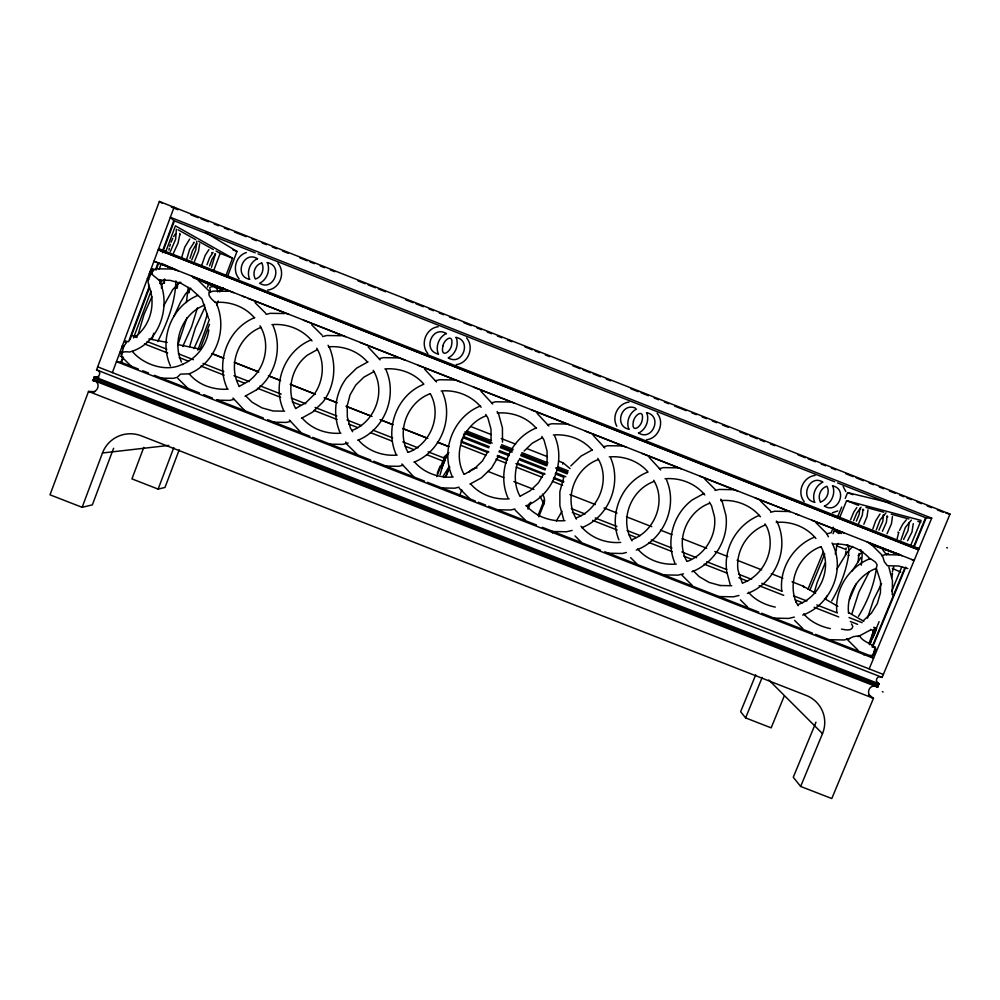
<?xml version="1.0" encoding="UTF-8"?>
<svg xmlns="http://www.w3.org/2000/svg" width="1000" height="1000" viewBox="0 0 1000 1000"><rect width="100%" height="100%" fill="white"/><g stroke="black" fill="none" stroke-linecap="round" stroke-linejoin="round"><path stroke-width="1.5" d="M189.425 289.738L189.425 288.65L189.213 292.712M177.45 285.125L177.45 284L177.275 288.238M726.5 569.163C724 546.438 738.2 523.837 759.287 515.388M199.65 243.837L198.525 251.3L194.55 261.262M781.737 590.75C779.3 568.025 793.575 545.513 814.65 537.087M152.05 270.95L152.438 274.725L158.988 280.175L170.025 280.338L181.25 283.463L191.375 289.337L201.912 299.012L208.625 318.5M164.5 280.15L164.513 278.962L164.375 283.4M836.862 612.275C834.438 589.375 849.062 566.888 870.3 558.525L875.612 562.263L877.125 564.862L876.3 568.3L880.588 581.625L880.45 592.8L877.325 603.538L871.425 613.088L863.175 620.812M848.575 613.088C846.275 594.025 858.275 575.225 876.075 568.425M170.3 251.663L175.613 239.262L176.375 229.25M892.275 594.825L892.45 580.8L888.875 567.175M173.463 253.175L178.062 243.113L179.8 234.475M179.825 233.438L179.8 234.963M859.025 553.5L858.088 561.812M131.637 366.6L121.6 356.712L122.088 352.038L120.638 351.475L120.388 352.375L121.85 352.95L120.75 353.338M127.325 341.362L123.775 346.287L121.825 353.75L120.2 353.113M175.863 280.912C175.413 302.262 167.262 322.7 157.738 341.525M874.925 648.075L873.725 652.987L871.012 656.862L871.712 657.163L874.975 651.938L875.638 648.363L874.925 648.075C871.587 643.037 863.1 642.188 859.862 636.3M870.263 655.088L870.212 656.112L869.513 655.812M892.35 572.013L893.763 567.1M188.275 287.35L186.337 302.562M215.475 253.812L211.462 267.362M846 551.163L845.438 554.875M804.125 587.5L803.612 586.337L792.038 581.788M892.35 574.425L892.425 573.488L891.787 577.587M440.05 474.675A60.05 59.725 42.9 0 0 441.587 469.288L444.05 458.062M161.412 288.05L162.1 283.738M876.388 568.413C874 585.425 867.362 601.663 858.5 616.312M874.075 653.138L873.725 652.987M861.312 565.175L862.2 554.8L861.125 550.05L862.113 552.3L859.963 550.062L860.938 550.975M901.012 539.913L905.4 527.375L911.375 520.1M168.962 250.062L169.288 248.25M897.15 538.65L898.688 532.562M181.675 257.5L184.762 247.15L189.737 239.013M835.275 553.95L836.025 549.888M186.838 258.675L189.638 249.35L194.188 242.325L193.562 242.5M552.525 532.938L552.775 531.875M463.812 434.462L463.512 435.238M190.012 258.363L192.475 250.812L195.9 244.688M138 334.825L144.113 314.188L151.9 296.788M201.762 265.163L205.2 255.375L208.95 249.587M152.238 339.075L153.737 333.237M208.812 329.988C206.8 345.213 196.525 358.537 182.338 364.4M876.263 529.938L880.075 519.963L886.012 512.812M872.862 528.837L875.675 520.875L880.025 513.975M851.438 623.925L852.862 626.375C851.838 632.15 843.988 629.275 841.488 629.163M152.35 271.812C150.338 275.038 146.312 281.8 148.938 284.575M178.1 344.25L186.925 317.762M197.438 307.875L191.588 326.812L182.787 346.425M189.638 346.562L195.4 327.825L204.925 307.288M518.375 460.688C514.087 472.038 513.987 485.337 519.925 496.1M867.5 618.188L873.625 599.663L881.587 583.65M207.362 314.188L202.425 329.688L193.962 348.625M563.587 478.05L559.85 491.662L559.875 505.812L563.65 519.525M851.825 613.962L858.85 592.15L869.163 571.95M838.288 543.362L836.575 545.788L836.363 550.075M825.925 598.95L826.737 596.1M846.125 547.938L846.062 549.538L836.587 545.775M814.35 592.225L817.113 582.65L825.075 563.237M209.488 292.525C206.737 294.9 213.275 300.938 215.475 302.4M169.762 246.287L170.362 244.25M207 264.713L209.675 257.613L213.012 252.587L211.637 252.712M209.513 265.95L212.15 258.913L215.487 253.988L214.688 254.2M874.725 627.663L870.85 638.475A57.425 17.613 -68.6 0 1 868.863 643.725M853.612 520.688L856.712 513.15L861.038 507.212M850.612 519.738L853.688 512.263L856.812 507.562M856.2 583.85L849.513 599.562M113.637 448.288A28.975 7.138 -67.5 0 0 112.212 451.875L92.362 504.862L82.137 507.312L50 494.825L88.525 391.438C96.988 395.438 102.675 382.438 93 380.2L94.388 378.713L94.3 376.75C99.5 378.963 102.275 371.012 96.55 369.875L159.35 201.45L950 514.1L882.138 677.4C877.175 674.3 873.75 681.963 879.15 683.85L877.75 685.2L877.763 687.212C869.125 682.188 864.4 695.525 873.462 698.3L831.8 798.55L800.65 786.45L793.263 777.25L814.562 725.713A28.562 8.475 -69.9 0 0 815.95 722.163M112.362 372.6L174.088 207.275L177.938 209.675L171.312 207.05M815.438 634.3L869.188 655.362L873.587 658.288L116.45 361.65L120.95 362.2L122.575 357.825M128.575 341.763L149.3 286.3M155.85 268.775L158.038 262.938L153.963 261.2L914.175 560.425L911.725 559.525M162.775 250.238L173.837 220.637L170.362 217.275L931.7 518.15L869.175 668.9M121.25 363.075L123.425 357.262M129.938 339.85L149.462 287.587M155.963 270.163L158.675 262.913M162.475 252.75L174.412 220.812M133.537 337.912L151.012 291.163M159.2 269.262L161.388 263.412L175.55 269.525M165.263 253.05L175.425 225.837L232.512 258.2L225.938 275.637M82.137 507.312L102.475 452.987A30.525 29.987 42.6 0 1 141.45 435.875L806.237 695.438A29.925 29.35 -24.7 0 1 822.5 733.637L800.65 786.45M143.787 447.362L131.938 478.888L158.138 489.1L164.988 487.45L179.225 449.775M207.475 287.125L208.562 284.212L193.025 277.538M213.625 270.775L220.188 253.337L216.112 251.062M197.85 350.125L209.363 319.587M219.775 291.962L220.875 289.062L192.55 276.85M200.15 349.125L209.5 324.338M216.65 305.375L218.3 301M222.15 290.8L223.25 287.875M227.65 276.212L237 251.425L205.475 232.425M158.138 489.1L173.812 447.575M444.888 460.175L441.712 468.312L445.462 458.7M437.262 473.312L440.025 466.238M445.475 477.062L449.363 467.1M445.838 477.038L449.762 467M459.562 495.8L461.812 489.95M527.737 507.625L529.45 503.3M528 509.15L530.737 502.238M538.175 515.25L544.2 500.012M538.775 516.825L543.85 504.012A9.938 9.912 -19.5 0 0 542.4 494.2M562.638 464.075L563.125 462.85L558.812 461.163M428.113 451.812L444.087 458.038A1.587 1.587 0 0 1 444.988 460.087A1.587 1.587 0 0 1 442.925 460.988L439.837 468.75A57.462 1.25 -68.6 0 0 436.75 476.6M171.075 242.188L172.75 238.275M755.713 674.875L740.625 711.712L745.6 717.9L771.15 727.85L784.212 696.087M745.6 717.9L762.188 677.425M808.012 589.113L823.375 551.675M831.062 532.95L833.425 527.188M837.562 517.112L841.688 507.025M845.238 498.387L847.6 492.625L890.062 502.875M809.938 590.037L824.762 553.925M833.062 533.7L834.25 530.8L841.562 533.462M839.625 517.7L846.612 500.688L921.05 520.413L910.688 545.438M173.888 316.413L180.6 302L185.263 294.312L190.7 288.137M869.562 644.7L879.1 621.675M891.625 591.438L901.762 566.975M876.625 628.488L872.688 638.013L876.025 629.95M872.038 646.988L904.775 568.025M913.7 546.487L925.6 517.762M872.725 646.838L905.75 567.175M931.7 518.15L926.162 517.925L913.675 548.025L158.225 249.775L918.625 549.688L913.675 548.025L919.062 548.612L158.637 248.663L162.25 251.65M899.525 530.4L902.613 524.362L906.325 519.812M873.45 654.412L873.8 654.562M863.962 654.95L864.425 653.975M151.862 272.462L150.638 271.413L152.1 272L154.625 269.337M151.363 273.5L152.1 272M163.6 305.975L172.65 289.713L179.425 282.575M856.363 521.138L859.188 514.275L859.887 508.35L860.638 509.3M863.85 524.25L867.013 516.587L868.012 509.812M158.625 279.475L162.175 280.85L159.863 283.6M191.775 259.913L195.8 249.862L196.8 241.125M159.637 281.262C171.688 307.362 158.338 344.837 129.438 352.013C126.525 351.775 122.525 351.062 120.85 354.162M837.025 568.888L847.025 552.6L852.6 546.462M831.7 600.875C839.987 586.812 846.15 571.325 848.562 555.138L848.525 555.988L848.787 549.4L847.837 544.862M852.1 571.013L860.962 557.438M858.587 523.638L862.3 515.188L863 509.212L863.75 510.163M313.587 395.138C323.525 381.838 325.425 362.587 316.737 348.212M878.938 530.138L882.875 521.225L883.337 514.862L883.662 515.438M882.438 531.263L886.425 522.263L887.05 515.85L887.775 516.85M887.038 533.725L891.462 523.763L892.438 516.512M488.113 451.325L482.388 461L474.275 468.825L464.338 474.288M498.787 455.825L491.562 468.013L481.337 477.887L470.05 484.075M544.125 473.237L538.375 482.887L530.25 490.7L520.288 496.138M173.663 236.537L175.625 233.675M561.975 511.325L557.675 518.688A41.812 26.738 -65.3 0 0 556.462 521.263M150.4 271.887L150.887 271.238M859.188 635.775L853.213 636.7L848.525 638.9L846.963 638.6M152.075 269.288L151.375 270.175L152.838 270.75M187.712 293.038L189.488 290.775M175.675 288.562L177.55 286.225M907.562 540.75L912.013 531.95L913.275 523.625M903.587 539.462L907.987 530.75L909.262 522.5M162.662 283.725L164.312 281.7M858.075 555.737L861.9 552.487M135.488 336.637C151 324.837 156.2 302.8 148.525 285.05M444.95 458.988L446.962 457M248.95 380.975C265.538 368.55 270.863 343.6 260 325.838M256.488 389.85C275.85 375.262 282.587 347.9 273.087 325.75M313.688 395.037L305.625 402.925L295.712 408.438M524.113 451.025L532.238 443.188L542.212 437.713M570.837 465.9L581.112 456.037L592.45 449.837M444.087 458.038L448.475 453.862M443.35 457.75L448.9 452.562M196.225 244.312L196.95 243.837L196.35 244.013M448.612 357.7C455.637 353.95 459.038 344.875 456.15 337.45M636.462 409.025C629.487 412.725 625.962 421.712 628.787 429.125M822.375 482.337C815.575 485.913 812.013 494.45 814.425 501.763M461.275 440.575L462.463 438.438M886.087 554.375L888.538 553.362M239.25 386.375L249.15 380.863M209.713 287.562C212.9 285.075 218.137 287.887 217.775 291.938M198.012 295.35C171.15 306.175 158.688 339.812 170.425 365.962M204.45 305.188C182.525 313.625 171.838 340.75 181.425 362.05M254.762 317.6C227.938 328.363 215.325 361.9 227.013 388.05M160.225 378.125L173.287 378.338L177.225 377.35L180.538 374.125L189.15 373.837C215.837 363.013 228 329.5 216.425 303.538M311.388 339.8C284.587 350.5 271.837 383.938 283.463 410.1M317.35 349.6L307.55 355.037C291.45 367.113 285.875 390.938 295.7 408.587M245.062 396.238L256.3 389.975M367.987 361.838L356.7 368.1L346.463 378.137C334.9 393.5 332.5 414.363 339.8 432.088M373.75 371.7L363.812 377.212L355.737 385.112L350.075 394.837L347.212 405.7L347.337 417.05L350.412 428L352.612 431.7M301.5 418.275L312.75 412.025L322.987 401.987C334.575 386.587 336.925 365.662 329.625 347.912L328.088 345.25M423.038 384.6C396.875 395.45 384.7 428.387 395.975 454.062M352.05 430.438C375.225 421.838 386.287 391.488 373.212 370.35M430.037 393.75C407.413 402.188 396.1 431.25 408.025 452.4M357.812 440.25C384.712 429.637 397.612 396.163 386.05 369.9M480.462 405.938C453.688 416.475 440.475 449.7 451.987 475.925M408.25 452.388C430.913 443.975 442.2 414.85 430.288 393.675M486.188 415.763C463.6 424.137 452.15 453.113 464.038 474.275M413.988 462.188C440.863 451.625 453.913 418.25 442.4 391.987M536.512 427.912C509.762 438.387 496.413 471.512 507.887 497.75M598.112 459.625C575.1 468.013 563.462 497.975 576.413 519.113M525.975 505.913C552.8 495.462 566.125 462.3 554.712 436.012M646.988 472.4C621.512 482.788 608.387 514.475 618.913 539.875M576.125 517.95C599.188 509.562 610.775 479.55 597.85 458.387M653.888 481.488C630.9 489.825 619.138 519.688 632.05 540.837M581.788 527.688C608.575 517.312 622.05 484.237 610.675 457.962M703.925 493.537L692.487 499.762C673.15 513.888 665.588 540.812 674.8 562.925M631.825 539.7C654.862 531.375 666.587 501.45 653.688 480.275M709.538 503.3C687.1 511.488 675.113 540.112 686.85 561.3M636.25 550.087C663.6 539.975 678.112 506.688 666.525 479.85M687.3 561.425C705.125 554.575 716.875 535.588 714.463 516.562L711.55 505.8L709.412 502.113M691.875 571.8C714.225 563.225 728.962 539.438 725.962 515.575L722.237 501.688L720.788 499.212M742.688 583.05C764.412 575.1 776.213 548.763 767.05 527.388L765 523.9M820.738 546.737C799.025 554.688 787.062 580.95 796.225 602.362M747.375 593.462C774.613 583.5 789.4 550.487 777.938 523.675L776.388 521.013M797.962 604.637C820.512 596.55 832.7 567.938 821.025 546.638M802.738 615.075C830.788 605 846.062 569.712 832.038 542.987M857.987 636.65L870.6 629.925M874.475 646.888L873.413 647.062L874.112 647.35M246.363 252.537C235.637 255.825 231.887 270.438 239.088 278.788M257.462 258.637C249.988 262.15 246.438 271.788 249.613 279.363M261.625 263.038C255.2 264.562 251.912 273.288 255.4 279.037C262.225 277.15 264.688 268.3 261.712 262.887M446.2 333.525C438.913 337.075 435.312 346.413 438.275 353.95M638.65 433.013C645.913 429.513 649.613 420.288 646.737 412.75M820.462 502.013C826.275 500.438 830.387 492.125 826.9 486.275C820.487 488.15 817.163 496.388 820.588 502.163M824.425 506.163C831.775 502.775 835.675 493.462 832.725 485.887M837.812 510.962L832.438 512.75M199.488 349.062L200.275 349.012M260.812 327.438L261.05 327.362C238.275 335.975 227.3 365.387 239.375 386.587M122.475 356.8L120.138 356.15M765.075 525.05L765.263 525C747.438 531.862 735.575 550.8 737.962 569.875L742.25 582.925M179.262 282.488L177.963 282.825L180.875 282.512L179.45 282.5M861.65 552.112L862.875 551.8M209.037 292.188L213.575 291.087L228.15 291.3M266.062 314.375L270.262 313.325L284.85 313.538M322.625 336.562L326.838 335.513L341.413 335.737M379.062 358.7L383.275 357.65L397.85 357.875M234.037 399.363L229.838 400.4L216.775 400.188M435.375 380.788L439.588 379.738L454.15 379.975M290.462 421.388L286.275 422.425L271.762 422.175M491.55 402.812L495.775 401.775L510.337 402.013M348.162 443.013L342.575 444.387L328.062 444.15M547.612 424.8L551.825 423.762L566.4 424.012M402.95 465.275L398.75 466.312L384.237 466.062M603.55 446.737L607.762 445.712L622.325 445.95M459 487.15L454.8 488.188L440.288 487.925M267.688 290.075C280.025 288.712 285.938 272.387 277.9 263.163M659.35 468.625L663.575 467.6L678.125 467.85M514.925 508.975L510.725 510L496.225 509.738M715.037 490.462L719.25 489.438L733.812 489.7M572.125 530.413L566.525 531.775L552.025 531.512M438.2 326.725C426.012 328.1 419.837 344.212 427.825 353.462M456.2 364.663C468.375 363.288 474.562 347.2 466.6 337.95M628.962 402.1C618.05 403.4 611.325 416.725 616.825 426.25M646.55 439.75C658.612 438.4 665.013 422.512 657.138 413.237M770.588 512.25L774.812 511.238L789.362 511.5M626.4 552.487L622.188 553.5L607.7 553.225M827.125 533.713L829.925 533.038M683.487 573.825L677.887 575.163L663.25 574.9M815.088 475.425C803.162 476.712 796.4 492.325 804.237 501.662M882.138 555.438L885.562 554.675L900.1 554.95M738.975 595.475L733.375 596.825L718.925 596.538M794.338 617.087L788.75 618.425L774.287 618.138M849.587 638.65L843.988 639.975L829.538 639.688M102.475 452.987L168.775 445.412M838.025 533.375L839.287 533.387M156.75 268.8L171.337 269M215.263 302.438C229.762 301.188 244.85 306.525 254.363 317.75M271.925 324.65C286.962 323.288 302.362 329.263 312.013 340.975M328.475 346.825C342.938 345.588 358 350.887 367.475 362.1M384.875 368.938C399.325 367.713 414.387 372.987 423.85 384.188M182.812 364.6L182.113 364.412C165.85 372.663 143.05 364.363 132.338 351.425M441.163 391C456.15 389.663 471.5 395.575 481.112 407.262M228.162 389.137C213.562 390.238 198.337 385.012 189.45 374.062M497.325 413.013C511.737 411.812 526.775 417.05 536.2 428.237M284.625 411.175L273.1 410.988L261.95 407.875L252.1 402.212L245.888 396.087M553.35 434.988C567.75 433.787 582.775 439 592.2 450.188M340.95 433.175C326.538 434.375 311.537 429.1 302.075 417.95M609.263 456.9C623.638 455.712 638.65 460.913 648.062 472.088M397.15 455.112C382.762 456.3 367.775 451.05 358.325 439.913M665.037 478.775C679.95 477.475 695.263 483.288 704.812 494.95M453.225 477.013C438.85 478.188 423.875 472.95 414.438 461.812M720.7 500.588C735.588 499.3 750.888 505.1 760.425 516.763M509.175 498.85C494.825 500.025 479.85 494.812 470.438 483.675M776.225 522.362C791.1 521.075 806.4 526.85 815.913 538.513M565 520.65C550.662 521.812 535.7 516.613 526.3 505.487M833.075 544.113C846.938 543.1 861.237 548.513 870.263 559.212M620.712 542.388C605.837 543.675 590.575 537.85 581.025 526.25M676.287 564.087C661.975 565.237 647.038 560.087 637.663 548.962M720 585.513L731.737 585.737M94.712 391.688L88.525 391.438L873.462 698.3L868.562 694.525M98.95 377.113L94.3 376.75L879.15 683.85L876.625 682.038M775.263 607.087C766.225 605.288 755.05 600.462 748.525 592.25M830.413 628.612C821.663 626.912 810.225 622.025 803.775 613.825M133.6 335.887L137.125 336.45M148.863 338.925L167.2 342.425M177.725 344.525L200.738 349.225M946.012 513.162L950 514.1M866.012 507.413L883.775 512.2M891.175 514.188L908.938 518.975M917.825 521.362L920.788 522.163M907.837 568.587L898.45 565.975L887.438 565.763L884.3 561.688L882.812 556.688L881.575 555.625M720.238 585.525L709.15 582.425L699.225 576.663L693.162 570.638M455.887 337.375C472.325 340.3 462.5 366.625 448.212 357.875M249.587 279.288C233.113 276.175 243.588 249.675 257.613 258.825M635.4 408.113C621.25 401.962 613.787 426.587 629.05 429.2M646.488 412.675C663.025 415.725 652.513 441.962 638.413 432.9M438.525 354.038C421.9 351.037 432.15 324.487 446.45 333.65M832.45 485.913C848.475 488.65 838.2 514.888 824.463 506.112M814.938 502.325C798.85 499.5 809.038 473.375 822.913 482.125M267.137 262.587C283.925 265.587 273.525 292.075 259.6 283.238C267 279.738 270.462 270.188 267.4 262.663M869.362 543.587L900.088 554.763M870.975 544.562L894.262 553.05M897.163 554.113L900.075 555.175M204.7 305.1L203.5 304.075M897.938 532.1L898.625 532.362M144.475 343.925L167.662 353.013M179.25 357.562L187.938 360.975M200.975 366.087L224.15 375.188M237.188 380.3L244.438 383.137M257.475 388.263L280.65 397.35M292.238 401.9L300.938 405.312M313.975 410.425L337.15 419.525M348.738 424.062L357.425 427.475M370.462 432.6L392.2 441.125M405.238 446.238L413.925 449.65M426.962 454.762L442.9 461.012M572.312 512.413L581 515.812M592.587 520.363L617.2 530.025M628.787 534.562L636.025 537.4M649.062 542.513L672.225 551.613M683.812 556.15L691.05 559M704.087 564.113L727.25 573.2M738.838 577.75L747.525 581.15M759.112 585.7L783.725 595.363M795.312 599.9L802.55 602.737M814.137 607.288L838.75 616.95M850.337 621.487L857.575 624.338M870.612 629.45L873.512 630.588M125.35 340.95L126.8 341.525M124.65 341.675L126.112 342.25M122.312 345.712L123.775 346.287M121.638 347.388L123.1 347.962M120.4 352.088L121.862 352.65M120.95 362.2L138.375 369.038M142.738 370.737L148.55 373.025M154.362 375.3L199.4 392.938M203.762 394.65L212.475 398.062M216.838 399.775L263.325 417.987M267.688 419.7L309.825 436.213M312.725 437.35L370.85 460.112M373.75 461.25L424.6 481.175M427.512 482.312L475.45 501.1M478.363 502.238L485.625 505.087M488.525 506.225L536.475 525.013M542.288 527.288L600.4 550.062M604.763 551.763L758.775 612.1M761.675 613.237L812.525 633.162M97.688 366.85L883.363 674.463M96.55 369.875L882.138 677.4M93.912 377.75L878.763 684.825M93.375 379.212L878.175 686.237M93 380.2L877.763 687.212M92.525 380.5L94.05 381.087M158.038 262.938L178.375 270.95M191.45 276.1L233.588 292.688M242.312 296.112L245.212 297.262M248.125 298.4L288.812 314.413M303.337 320.138L345.487 336.725M360.012 342.438L405.062 360.175M418.137 365.325L460.275 381.9M473.35 387.05L514.038 403.062M531.475 409.925L569.263 424.8M585.237 431.087L625.925 447.113M641.912 453.4L681.15 468.837M700.037 476.275L737.825 491.15M755.25 498.013L790.125 511.737M795.938 514.025L798.85 515.163M811.925 520.312L843.9 532.9M867.15 542.05L902.025 555.775M208.562 284.212L220.875 289.062M834.25 530.8L839.575 532.9M152.688 268.8L154.15 269.375M150.162 272.213L151.625 272.787M149.375 273.55L150.85 274.125M147.3 278.663L148.763 279.237M471.037 426.637L491.188 434.562M501.25 438.525L515.65 444.175M527.15 448.7L547.3 456.625M466.825 431L491.475 440.688M501.625 444.675L513.212 449.237M521.912 452.65L548 462.912M558.15 466.9L568.3 470.887M464.8 431.912L490.887 442.175M501.037 446.163L512.638 450.725M521.325 454.137L547.425 464.4M556.112 467.812L567.712 472.375M466.1 432.85L492.188 443.113M500.887 446.538L511.037 450.525M521.188 454.513L547.275 464.762M555.975 468.188L567.562 472.75M464.212 433.4L490.312 443.65M500.45 447.65L512.05 452.2M520.75 455.625L546.838 465.875M556.975 469.862L567.125 473.85M463.263 436.413L489.25 446.637M499.363 450.6L509.462 454.575M519.575 458.55L545.575 468.775M555.675 472.738L565.788 476.712M462.8 437.575L488.8 447.8M498.9 451.775L509.012 455.737M519.125 459.712L545.112 469.925M555.225 473.9L563.888 477.312M461.425 441.25L488.825 452.025M497.488 455.425L507.587 459.387M517.675 463.363L545.087 474.125M553.737 477.525L563.837 481.5M461.1 442.062L487.075 452.262M497.163 456.225L507.262 460.2M515.925 463.6L543.325 474.363M553.425 478.338L563.525 482.3M461.163 445.487L485.788 455.163M495.938 459.137L506.075 463.125M516.213 467.113L542.3 477.35M552.438 481.337L562.575 485.325M211.875 353.562L223.475 358.113M235.062 362.675L258.263 371.775M268.412 375.763L280 380.325M290.15 384.3L314.8 393.988M324.938 397.962L336.538 402.525M346.688 406.512L371.325 416.188M380.025 419.6L393.075 424.725M403.225 428.713L427.863 438.387M438.013 442.375L448.162 446.362M212.35 353.775L223.962 358.338M234.125 362.337L258.812 372.025M268.975 376.012L280.587 380.575M290.75 384.562L315.425 394.263M324.137 397.675L337.2 402.812M345.913 406.225L372.038 416.488M380.75 419.913L392.362 424.475M402.525 428.462L427.212 438.162M437.375 442.15L448.988 446.712M569.938 494.588L595.312 504.538M604 507.938L617.013 513.05M626.425 516.775L651.725 526.688M660.413 530.1L671.975 534.637M682.113 538.612L706.7 548.275M714.8 551.487L727.837 556.6M737.075 560.2L761.663 569.862M771.3 573.675L782.887 578.225M488.038 471.438L503.825 477.625M513.875 481.575L533.962 489.462M132.562 335.825L136.9 337.525M147.05 341.512L166.825 349.225M178.4 353.775L193.412 359.7M203.012 363.425L223.837 371.637M233.975 375.625L249.338 381.613M260.05 385.863L281.188 394.113M291.325 398.088L305.8 403.775M315.113 407.463L336.838 415.988M346.987 419.975L361.475 425.662M373.062 430.2L392.675 437.863M402.812 441.838L417.975 447.825M571.312 508.55L585.075 514M595.212 517.975L616.938 526.5M627.075 530.475L640.113 535.588M651.287 539.938L671.963 548.088M681.825 551.925L696.587 557.75M706.725 561.737L727 569.688M738.538 574.175L751.625 579.35M761.8 583.3L782.163 591.3M793.625 595.837L806.875 601M816.787 604.925L837.412 612.975M849.05 617.537L862.138 622.675M873.763 627.25L874.5 627.525A1.587 1.562 -33.3 0 1 875.35 629.562A1.587 1.562 -33.3 0 1 873.288 630.45L871.775 638.688A60.087 59.062 -31.6 0 1 870.125 644.025M191 214.838L198.263 217.712M201.175 218.863L208.438 221.725M214.237 224.025L218.6 225.75M224.4 228.05L228.762 229.762M234.575 232.062L246.188 236.663M252 238.95L256.35 240.675M262.162 242.975L266.512 244.7M272.325 246.988L276.688 248.713M282.488 251.012L288.3 253.312M299.913 257.9L307.175 260.775M310.087 261.925L314.438 263.65M320.25 265.938L324.6 267.663M330.412 269.962L334.775 271.688M358 280.875L365.262 283.738M368.175 284.887L375.438 287.762M378.338 288.913L385.6 291.788M405.925 299.825L413.188 302.688M416.087 303.837L423.35 306.712M429.162 309.012L433.512 310.725M439.325 313.025L443.688 314.75M449.487 317.05L455.3 319.337M464.012 322.788L471.275 325.662M477.088 327.962L481.438 329.675M487.25 331.975L491.6 333.7M497.413 336L501.775 337.713M507.575 340.012L511.938 341.737M525 346.9L532.263 349.775M535.175 350.925L539.525 352.65M545.337 354.95L549.688 356.662M572.925 365.85L580.188 368.725M583.088 369.875L590.35 372.75M593.263 373.888L600.513 376.763M606.325 379.062L610.688 380.788M631.013 388.825L638.275 391.688M641.175 392.837L648.438 395.712M654.25 398.013L658.6 399.738M664.412 402.025L668.775 403.75M674.575 406.05L686.2 410.637M692 412.938L696.363 414.663M702.175 416.962L706.525 418.675M712.337 420.975L716.688 422.7M722.5 425L728.312 427.3M739.925 431.887L747.188 434.762M750.088 435.913L757.35 438.775M760.263 439.925L764.613 441.65M770.425 443.95L774.775 445.675M798.012 454.85L805.275 457.725M808.175 458.875L815.438 461.75M821.25 464.038L825.6 465.763M831.413 468.062L835.775 469.787M845.938 473.8L853.2 476.675M856.1 477.825L863.363 480.7M869.175 482.987L873.525 484.712M879.338 487.013L883.688 488.738M889.5 491.025L895.312 493.325M899.663 495.05L904.025 496.775M906.925 497.925L911.287 499.65M917.087 501.938L921.45 503.663M927.262 505.962L931.612 507.688M937.425 509.975L943.225 512.275M173.837 220.637L255.175 252.775M258.075 253.925L834.663 481.763M837.562 482.912L926.162 517.925M232.913 249.812L237 251.425M847.6 492.625L852.9 494.725M220.188 253.337L232.512 258.2M846.612 500.688L858.612 505.425M874.95 651.975L874.262 651.637M946.712 547.612L947.463 547.938M874 646.8L875.175 647.175M874.788 647.312L875.487 647.613M874.887 649.087L875.588 649.388M874.663 650.3L875.362 650.6M872.387 655.387L873.1 655.688M871.688 656.275L872.387 656.575M882.337 691.65L883.088 691.975M160.538 263.575L167.6 266.613M170.425 267.825L176.075 270.25M900.775 572.125L892.362 568.387M848.9 546.413L846.812 544.913L848.8 547.038L848.15 546.013M178.088 229.788L195.738 239.662M198.45 241.188L213.4 249.537M803.162 586.188L815.65 593.325M824.475 598.575L837.8 606.325M848.462 612.525L863.8 621.312M159.35 201.45L162.362 203.3M563.125 462.85L570.062 468.587M882.5 549.487L886.462 554.675M301.225 432.762L289.387 420.05M244.825 410.75L232.95 398.025M177.887 378.45L188.287 388.7M515.175 510.125L525.45 520.312M311.7 324.862L322.137 335.2M459.312 488.325L469.613 498.525M255.05 302.638L265.663 313.225M413.663 476.7L401.863 464M198.263 280.35L208.75 290.725M357.575 454.812L347.225 444.588L345.688 442.025M740.413 599.862L747.537 606.95M537.075 413.288L548.862 426.037M682 575.225L692.2 585.363M480.925 391.25L492.738 404.038M630.6 557.638L636.737 563.725M424.637 369.175L436.5 381.975M575 535.938L581.15 542.038M368.237 347.05L380.125 359.862M760.413 500.913L770.638 511.112M704.762 479.087L715.025 489.288M847.712 639.9L857.837 649.975M649 457.2L660.725 469.913M794.625 620.413L802.75 628.488M593.1 435.262L604.85 448M871.338 544.438L881.513 554.6M815.938 522.7L826.137 532.875L828.462 536.825M768.812 679.987L822.5 733.637M843.162 486.575L845.788 491.525M541.875 436.45L544.05 440.163L547.062 451.112L547.087 462.4M497.15 411.525L498.612 414.025L502.438 427.875L502.5 442.137M485.775 414.462L487.962 418.188L491 429.162L491.05 440.462M796.1 602.087L798.225 605.737M540 496.163L543.85 504.012M726.525 570.913L730.2 584.55M209.95 288.7L210.45 292.4M444.062 477.425L443.2 476.15L448.1 468.375A35.062 25.675 -65.5 0 0 449.075 466.312M469.225 471.962A9.95 9.938 18.4 0 1 477.05 467.938M442.863 346.062C440.35 358.413 450.163 352.537 451.55 345.35C454.075 332.987 444.25 338.875 442.863 346.062M633.438 421.3C630.837 433.6 640.662 427.663 642.087 420.575C644.7 408.275 634.862 414.2 633.438 421.3"/></g></svg>
